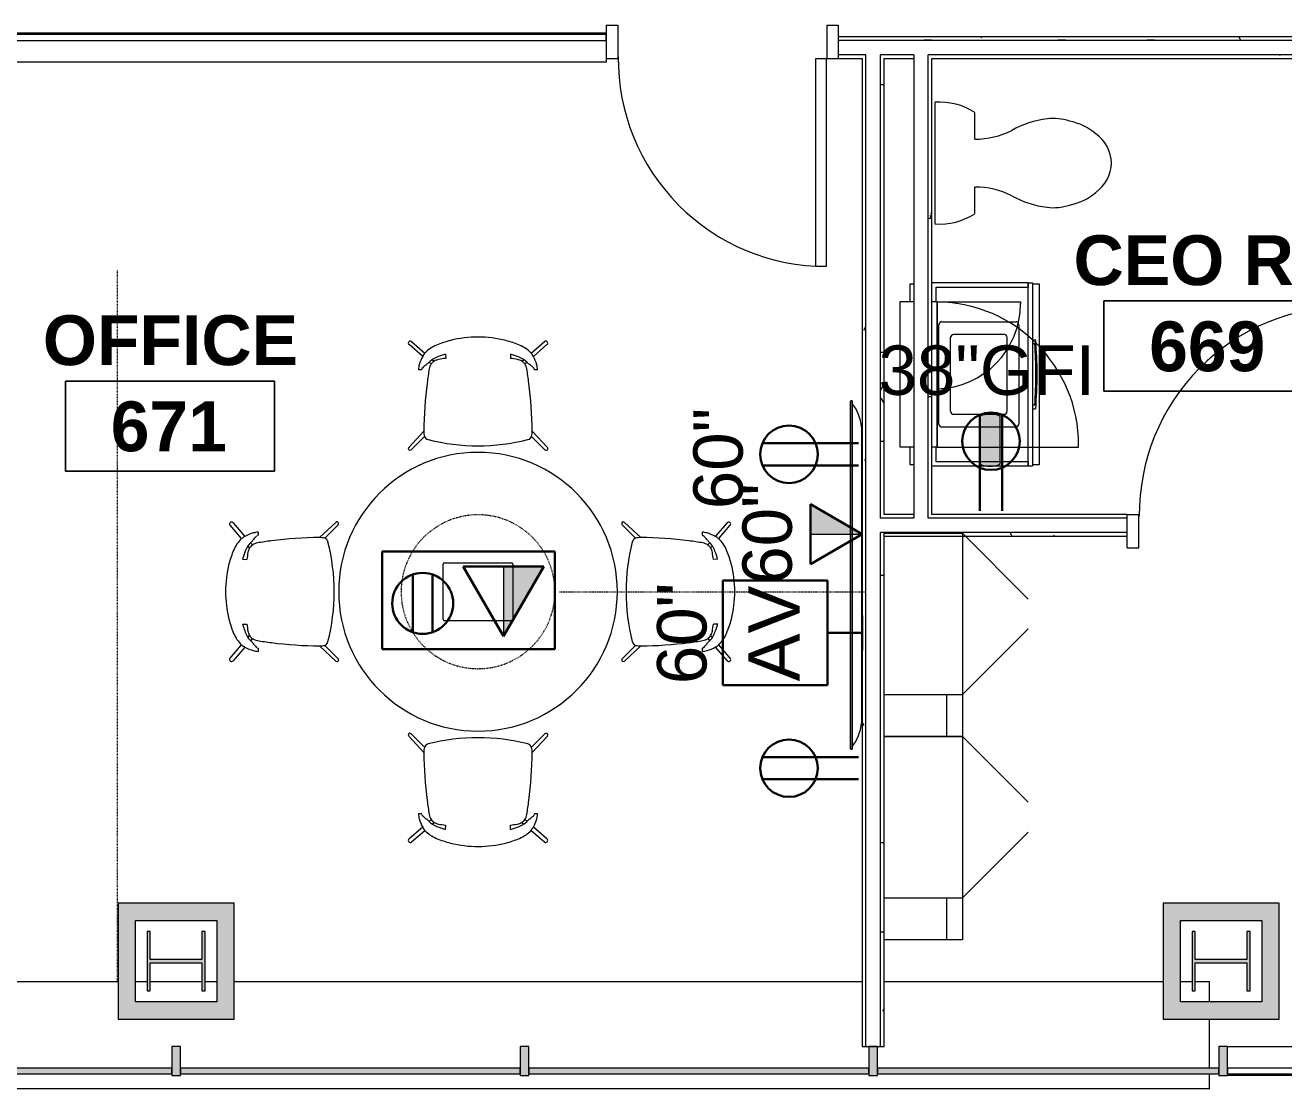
# Model space of a CAD drawing. Header units: inches. Extents: x -1180 to 2011, y -268 to 2143.
# Drawn here: x 997.2 to 1214, y 717.9 to 901.1 of the extents above; entities that cross this region are included whole.
import ezdxf

# ---------------------------------------------------------------- set-up
doc = ezdxf.new("R2010")
doc.units = ezdxf.units.IN
doc.header["$MEASUREMENT"] = 0
for name, pattern in [('Dash 1_16_', [0.125, 0.0625, -0.0625]), ('Dash 1_8_', [0.25, 0.125, -0.125]), ('Steelcase Hidden Line', [0.117188, 0.078125, -0.039062])]:
    doc.linetypes.add(name, pattern=pattern)
for name, color, linetype, lineweight in [('A-ANNO-NOTE', 131, 'Continuous', 13), ('A-AREA-IDEN', 2, 'Continuous', 9), ('A-DETL', 90, 'Continuous', 13), ('A-DOOR', 31, 'Continuous', 13), ('A-DOOR-FRAM', 31, 'Continuous', 20), ('A-GENM', 13, 'Continuous', 9), ('A-GLAZ-CURT', 52, 'Continuous', 9), ('A-GLAZ-CWMG', 51, 'Continuous', 13), ('A-WALL', 113, 'Continuous', 13), ('A-WALL-PATT', 111, 'Continuous', 13), ('I-FURN', 30, 'Continuous', 9), ('I-WALL', 2, 'Continuous', 13), ('P-SANR-FIXT', 6, 'Continuous', 13), ('Q-CASE', 31, 'Continuous', 13), ('Q-SPCQ', 91, 'Continuous', 9), ('S-COLS', 52, 'Continuous', 13)]:
    doc.layers.add(name, color=color, linetype=linetype, lineweight=lineweight)
doc.styles.add('Arial', font='arial.ttf', dxfattribs={"height": 8.851796})
doc.styles.add('Swis721 Lt BT', font='swissl.ttf', dxfattribs={"height": 8.514638})
doc.styles.add('Swis721 Lt BT_B', font='', dxfattribs={"height": 8.583975})
doc.styles.get('Swis721 Lt BT_B').set_extended_font_data('Swis721 Lt BT', bold=True)
pattern_1 = [(0, (0, 0), (30.72, 7.68), [1.267, -21.773, 1.267, -21.773, -122.88]), (0, (0, 0), (30.72, 7.68), [-46.08, 1.267, -44.813, 1.267, -21.773, -53.76]), (0, (0, 0), (30.72, 7.68), [-115.2, 1.267, -14.093, 1.267, -37.133]), (120, (11.52, 3.84), (-22.011075, 22.7643), [1.267, -21.773, 1.267, -21.773, -122.88]), (120, (11.52, 3.84), (-22.011075, 22.7643), [-46.08, 1.267, -44.813, 1.267, -21.773, -53.76]), (120, (11.52, 3.84), (-22.011075, 22.7643), [-115.2, 1.267, -14.093, 1.267, -37.133]), (240, (15.36, 19.2), (-8.708925, -30.4443), [1.267, -21.773, 1.267, -21.773, -122.88]), (240, (15.36, 19.2), (-8.708925, -30.4443), [-46.08, 1.267, -44.813, 1.267, -21.773, -53.76]), (240, (15.36, 19.2), (-8.708925, -30.4443), [-115.2, 1.267, -14.093, 1.267, -37.133])]

# ---------------------------------------------------------------- blocks, each defined once
blk = doc.blocks.new('HP-Bearing Pile-Column - HP10X57-5580024-6TH FLOOR POWER _ SIGNAL')
at = {"layer": 'S-COLS', "lineweight": 9}
blk.add_hatch(color=7, dxfattribs=at).paths.add_polyline_path([(-5.1, 5), (-5.1, 4.435), (-0.2825, 4.435), (-0.2825, -4.435), (-5.1, -4.435), (-5.1, -5), (5.1, -5), (5.1, -4.435), (0.2825, -4.435), (0.2825, 4.435), (5.1, 4.435), (5.1, 5), (-4.9623, 5)], flags=0)
at = {"layer": 'S-COLS', "color": 8, "lineweight": 20}
for p, q in [((5.1, 5), (-5.1, 5)), ((-5.1, 5), (-5.1, 4.435)), ((-5.1, 4.435), (-0.2825, 4.435)), ((-0.2825, 4.435), (-0.2825, -4.435)), ((0.2825, -4.435), (0.2825, 4.435)), ((0.2825, 4.435), (5.1, 4.435)), ((5.1, 4.435), (5.1, 5)), ((-0.2825, -4.435), (-5.1, -4.435)), ((-5.1, -4.435), (-5.1, -5)), ((-5.1, -5), (5.1, -5)), ((5.1, -4.435), (0.2825, -4.435)), ((5.1, -5), (5.1, -4.435))]:
    blk.add_line(p, q, dxfattribs=at)
blk = doc.blocks.new('System Panel - Glazed-5268263-6TH FLOOR POWER _ SIGNAL')
at = {"layer": 'A-GLAZ-CURT'}
blk.add_hatch(color=7, dxfattribs=at).paths.add_polyline_path([(-19.78, 1.75), (-29.4, 1.75), (-29.4, 0.75), (29.4, 0.75), (29.4, 1.75), (12.47, 1.75)], flags=0)
at = {"layer": 'A-GLAZ-CURT', "color": 8, "lineweight": 20}
for p, q in [((29.4, 1.75), (-29.4, 1.75)), ((-29.4, 1.75), (-29.4, 0.75)), ((-29.4, 0.75), (29.4, 0.75)), ((29.4, 0.75), (29.4, 1.75))]:
    blk.add_line(p, q, dxfattribs=at)
blk = doc.blocks.new('System Panel - Glazed-5268281-6TH FLOOR POWER _ SIGNAL')
at = {"layer": 'A-GLAZ-CURT'}
blk.add_hatch(color=7, dxfattribs=at).paths.add_polyline_path([(-29.26, 1.75), (-29.26, 0.75), (29.26, 0.75), (29.26, 1.75)], flags=0)
at = {"layer": 'A-GLAZ-CURT', "color": 8, "lineweight": 20}
for p, q in [((29.26, 1.75), (-29.26, 1.75)), ((-29.26, 1.75), (-29.26, 0.75)), ((-29.26, 0.75), (29.26, 0.75)), ((29.26, 0.75), (29.26, 1.75))]:
    blk.add_line(p, q, dxfattribs=at)
blk = doc.blocks.new('System Panel - Glazed-5268268-6TH FLOOR POWER _ SIGNAL')
at = {"layer": 'A-GLAZ-CURT'}
blk.add_hatch(color=7, dxfattribs=at).paths.add_polyline_path([(-29.25, 1.75), (-29.25, 0.75), (29.25, 0.75), (29.25, 1.75)], flags=0)
at = {"layer": 'A-GLAZ-CURT', "color": 8, "lineweight": 20}
for p, q in [((29.25, 1.75), (-29.25, 1.75)), ((-29.25, 1.75), (-29.25, 0.75)), ((-29.25, 0.75), (29.25, 0.75)), ((29.25, 0.75), (29.25, 1.75))]:
    blk.add_line(p, q, dxfattribs=at)
blk = doc.blocks.new('System Panel - Glazed-5268282-6TH FLOOR POWER _ SIGNAL')
at = {"layer": 'A-GLAZ-CURT'}
blk.add_hatch(color=7, dxfattribs=at).paths.add_polyline_path([(29.28, 1.75), (-29.28, 1.75), (-29.28, 0.75), (29.28, 0.75)], flags=0)
at = {"layer": 'A-GLAZ-CURT', "color": 8, "lineweight": 20}
for p, q in [((29.28, 1.75), (-29.28, 1.75)), ((-29.28, 1.75), (-29.28, 0.75)), ((-29.28, 0.75), (29.28, 0.75)), ((29.28, 0.75), (29.28, 1.75))]:
    blk.add_line(p, q, dxfattribs=at)
blk = doc.blocks.new('Rectangular Mullion - 1_5_ x 2_5_ rectangular-5268262-6TH FLOOR POWER _ SIGNAL')
at = {"layer": 'A-GLAZ-CWMG', "lineweight": 9}
blk.add_hatch(color=7, dxfattribs=at).paths.add_polyline_path([(0.75, -2), (-0.75, -2), (-0.75, 3), (0.75, 3), (0.75, -1.75)], flags=0)
at = {"layer": 'A-GLAZ-CWMG', "color": 8, "lineweight": 20}
for p, q in [((-0.75, 3), (0.75, 3)), ((-0.75, -2), (-0.75, 3)), ((0.75, 3), (0.75, -2)), ((0.75, -2), (-0.75, -2))]:
    blk.add_line(p, q, dxfattribs=at)
blk = doc.blocks.new('Rectangular Mullion - 1_5_ x 2_5_ rectangular-5268283-6TH FLOOR POWER _ SIGNAL')
at = {"layer": 'A-GLAZ-CWMG', "lineweight": 9}
blk.add_hatch(color=7, dxfattribs=at).paths.add_polyline_path([(-1.5, -2), (0, -2), (0, 3), (-1.5, 3), (-1.5, -1.75)], flags=0)
at = {"layer": 'A-GLAZ-CWMG', "color": 8, "lineweight": 20}
for p, q in [((0, 3), (-1.5, 3)), ((-1.5, 3), (-1.5, -2)), ((0, -2), (0, 3)), ((-1.5, -2), (0, -2))]:
    blk.add_line(p, q, dxfattribs=at)
blk = doc.blocks.new('System Panel - Glazed-4988149-6TH FLOOR POWER _ SIGNAL')
at = {"layer": 'A-GLAZ-CURT', "lineweight": 13}
for p, q in [((29.125, -0.75), (-29.125, -0.75)), ((-29.125, -0.75), (-29.125, -1.75)), ((-29.125, -1.75), (29.125, -1.75)), ((29.125, -1.75), (29.125, -0.75))]:
    blk.add_line(p, q, dxfattribs=at)
blk = doc.blocks.new('Rectangular Mullion - 1_5_ x 2_5_ rectangular-4988135-6TH FLOOR POWER _ SIGNAL')
at = {"layer": 'A-GLAZ-CWMG', "lineweight": 9}
for p, q in [((1204.26, 725.26), (1262.51, 725.26)), ((1262.51, 720.26), (1204.26, 720.26))]:
    blk.add_line(p, q, dxfattribs=at)
blk = doc.blocks.new('Single Flush - OTJ_SOLIDFLUSH_ALUM-5015488-6TH FLOOR POWER _ SIGNAL')
at = {"layer": 'A-DOOR', "lineweight": 20}
for p, q in [((16.15625, 37.6875), (16.15625, 1.875)), ((17.90625, 37.6875), (16.15625, 37.6875)), ((17.90625, 1.875), (17.90625, 37.6875)), ((16.15625, 1.875), (17.90625, 1.875))]:
    blk.add_line(p, q, dxfattribs=at)
at = {"layer": 'A-DOOR', "lineweight": 9}
blk.add_arc((17.90625, 1.875), 35.8125, 90, 180.5, dxfattribs=at)
at = {"layer": 'A-DOOR-FRAM'}
for p, q in [((-20, -3.875), (-20, 1.875)), ((-20, 1.875), (-18, 1.875)), ((-18, -3.875), (-18, 1.875)), ((18.000004, -3.875), (18.000004, 1.875)), ((18.000004, 1.875), (20.000004, 1.875)), ((20.000004, -3.875), (20.000004, 1.875)), ((-20, -3.875), (-18, -3.875)), ((18.000004, -3.875), (20.000004, -3.875))]:
    blk.add_line(p, q, dxfattribs=at)
blk = doc.blocks.new('Single Flush - OTJ_SOLIDFLUSH_ALUM-5011040-6TH FLOOR POWER _ SIGNAL')
at = {"layer": 'A-DOOR', "lineweight": 20}
for p, q in [((16.15625, -1.875), (17.90625, -1.875)), ((16.15625, -37.6875), (16.15625, -1.875)), ((17.90625, -1.875), (17.90625, -37.6875)), ((17.90625, -37.6875), (16.15625, -37.6875))]:
    blk.add_line(p, q, dxfattribs=at)
at = {"layer": 'A-DOOR', "lineweight": 9}
blk.add_arc((17.90625, -1.875), 35.8125, 179.5, 270, dxfattribs=at)
at = {"layer": 'A-DOOR-FRAM'}
for p, q in [((-20, 3.875), (-20, -1.875)), ((-20, 3.875), (-18, 3.875)), ((-18, 3.875), (-18, -1.875)), ((18.000004, 3.875), (18.000004, -1.875)), ((18.000004, 3.875), (20.000004, 3.875)), ((20.000004, 3.875), (20.000004, -1.875)), ((-20, -1.875), (-18, -1.875)), ((18.000004, -1.875), (20.000004, -1.875))]:
    blk.add_line(p, q, dxfattribs=at)
blk = doc.blocks.new('P-Toilet-Floor-3D - Floor Mount-5756995-6TH FLOOR POWER _ SIGNAL')
at = {"layer": 'P-SANR-FIXT', "lineweight": 9}
for p, q in [((10.46, -1.47), (-10.46, -1.47)), ((-8.7, -8.31), (-4.13, -8.31)), ((4.13, -8.31), (8.7, -8.31))]:
    blk.add_line(p, q, dxfattribs=at)
for centre, radius, start, end in [((0.69, -2.25), 11.19, 176.0012, 212.8527), ((-0.69, -2.25), 11.19, 327.1473, 3.9988), ((-17.85, -8.46), 13.72, 332.9997, 0.6089), ((17.85, -8.46), 13.72, 179.3911, 207.0003), ((9.41, -22.94), 17.16, 151.2397, 172.7867), ((-9.41, -22.94), 17.16, 7.2133, 28.7603), ((0.88, -21.86), 8.56, 172.7867, 198.8936), ((-0.88, -21.86), 8.56, 341.1064, 7.2133), ((2.68, -22.72), 10.08, 190.9157, 219.9319), ((-2.68, -22.72), 10.08, 320.0681, 349.0843), ((0.18, -25.42), 6.45, 215.8378, 268.4031), ((-0.18, -25.42), 6.45, 271.5969, 324.1622)]:
    blk.add_arc(centre, radius, start, end, dxfattribs=at)
blk = doc.blocks.new('Steelcase Coalesse - Denizen - Storage - Wardrobe - Tower with Display - 35__ W - Left-5302276-6TH FLOOR POWER _ SIGNAL')
at = {"layer": 'I-FURN'}
for p, q in [((0, -13.5), (0, 0)), ((0, 0), (35, 0)), ((35, 0), (35, -13.5)), ((7.25, 0), (7.25, -13.5)), ((7.25, -10.75), (0, -10.75)), ((35, -13.5), (0, -13.5)), ((7.25, -13.5), (18.56, -24.81)), ((35, -13.5), (23.69, -24.81))]:
    blk.add_line(p, q, dxfattribs=at)
blk = doc.blocks.new('Zira Wksta 12 - Type 1-5074255-6TH FLOOR POWER _ SIGNAL')
at = {"layer": 'I-FURN', "linetype": 'Dash 1_8_'}
blk.add_line((-108, -12), (-108, 110.38), dxfattribs=at)
blk = doc.blocks.new('Steelcase Coalesse - Host - Table - Round - 60_ Dia - 1 TAP-5300079-6TH FLOOR POWER _ SIGNAL')
at = {"layer": 'I-FURN'}
for p, q in [((-32.14, 16.93), (-32.14, 26.43)), ((-31.89, 26.68), (-20.39, 26.68)), ((-20.14, 26.43), (-20.14, 16.93)), ((-20.39, 16.68), (-31.89, 16.68))]:
    blk.add_line(p, q, dxfattribs=at)
for centre, radius, start, end in [((-26.14, 21.68), 24, 0, 180), ((-31.89, 26.43), 0.25, 90, 180), ((-20.39, 26.43), 0.25, 0, 90), ((-26.14, 21.68), 24, 180, 0), ((-31.89, 16.93), 0.25, 180, 270), ((-20.39, 16.93), 0.25, 270, 0)]:
    blk.add_arc(centre, radius, start, end, dxfattribs=at)
at = {"layer": 'I-FURN', "linetype": 'Steelcase Hidden Line'}
for start, end in [(0, 180), (180, 360)]:
    blk.add_arc((-26.14, 21.68), 13.25, start, end, dxfattribs=at)
blk = doc.blocks.new('Steelcase Coalesse - Wrapp Side - Seating - Four Leg - Chair-5299867-6TH FLOOR POWER _ SIGNAL')
at = {"layer": 'I-FURN'}
for p, q in [((-9.53, 15.37), (-11.88, 17.42)), ((-11.44, 17.95), (-9.15, 15.96)), ((9.15, 15.96), (11.44, 17.95)), ((11.88, 17.42), (9.53, 15.37)), ((-5.61, 15.78), (-5.57, 15.06)), ((5.61, 15.78), (5.57, 15.06)), ((-9.73, 13.1), (-10.27, 13.1)), ((-9.66, 13.3), (-9.73, 13.1)), ((-8.05, 14.08), (-8.44, 14.42)), ((-7.88, 14.86), (-7.54, 14.57)), ((7.54, 14.57), (7.88, 14.86)), ((8.44, 14.42), (8.05, 14.08)), ((9.73, 13.1), (9.66, 13.3)), ((10.27, 13.1), (9.73, 13.1)), ((-11.94, -0.27), (-9.33, 2.54)), ((9.33, 2.54), (11.94, -0.27)), ((-9.24, 1.62), (-11.53, -0.68)), ((11.53, -0.68), (9.24, 1.62))]:
    blk.add_line(p, q, dxfattribs=at)
for centre, radius, start, end in [((-11.66, 17.68), 0.348, 51.3984, 229), ((0.05, -0.05), 18.81, 104.7363, 112.5595), ((0, -0.92), 19.64, 75.8603, 103.9565), ((-0.05, -0.05), 18.81, 67.4404, 75.0824), ((11.66, 17.68), 0.348, 311, 128.6016), ((-4.03, 12.26), 6.32, 150.4844, 164.4644), ((-7.8, 14.68), 1.86, 136.4079, 158.1796), ((-4.94, 11.96), 5.81, 112.5595, 136.4079), ((-5.4, 11.11), 4.49, 110.4842, 123.4699), ((-0.27, -2.39), 18.93, 107.4061, 110.7258), ((-0.2, -2.58), 19.13, 106.417, 107.4359), ((0.27, -2.39), 18.93, 69.2742, 73.6235), ((5.4, 11.11), 4.49, 56.5301, 69.5158), ((4.94, 11.96), 5.81, 43.5921, 67.4404), ((4.03, 12.26), 6.32, 29.5156, 35.8969), ((4.03, 12.26), 6.32, 15.5356, 29.5156), ((-5.94, 12.78), 4.34, 164.3288, 175.6688), ((-7.5, 11.47), 2.83, 131.9367, 139.5974), ((-5.24, 9.11), 6.1, 126.618, 132.964), ((-10.51, 16.16), 2.71, 307.2391, 320.0505), ((59.89, 1.97), 69.22, 170.6281, 172.6643), ((-5.29, 10.95), 4.69, 123.4699, 132.1521), ((-6.45, 12.92), 1.98, 143.8091, 170.6281), ((-6.45, 12.92), 1.98, 123.4581, 143.8091), ((-6.45, 12.92), 1.98, 99.7176, 123.4581), ((-0.22, -23.51), 38.93, 97.91, 99.7176), ((0.22, -23.51), 38.93, 80.2824, 82.09), ((6.45, 12.92), 1.98, 56.5419, 80.2824), ((6.45, 12.92), 1.98, 36.1909, 56.5419), ((5.29, 10.95), 4.69, 47.8479, 56.5301), ((6.45, 12.92), 1.98, 9.3719, 36.1909), ((6.45, 12.92), 1.98, 9.3719, 36.1909), ((-59.89, 1.97), 69.22, 7.3357, 9.3719), ((10.51, 16.16), 2.71, 219.9495, 232.7609), ((5.24, 9.11), 6.1, 47.036, 53.382), ((7.5, 11.47), 2.83, 40.4026, 48.0633), ((5.94, 12.78), 4.34, 4.3312, 15.6712), ((59.89, 1.97), 69.22, 172.6643, 179.5287), ((-59.89, 1.97), 69.22, 0.4713, 7.3357), ((-4.97, 2.5), 4.36, 179.5287, 191.6837), ((4.97, 2.5), 4.36, 348.3163, 0.4713), ((-8.33, 2.04), 1, 204.8357, 255.2463), ((0, 34.83), 34.83, 255.7325, 284.2529), ((8.33, 2.04), 1, 284.2529, 335.1643), ((-11.74, -0.48), 0.29, 135, 315), ((11.74, -0.48), 0.29, 225, 45)]:
    blk.add_arc(centre, radius, start, end, dxfattribs=at)
blk = doc.blocks.new('Steelcase Coalesse - Wrapp Side - Seating - Four Leg - Chair-5298037-6TH FLOOR POWER _ SIGNAL')
at = {"layer": 'I-FURN'}
for p, q in [((-11.94, 0.27), (-9.33, -2.54)), ((-9.24, -1.62), (-11.53, 0.68)), ((11.53, 0.68), (9.24, -1.62)), ((9.33, -2.54), (11.94, 0.27)), ((-9.73, -13.1), (-10.27, -13.1)), ((-9.66, -13.3), (-9.73, -13.1)), ((-8.05, -14.08), (-8.44, -14.42)), ((-7.88, -14.86), (-7.54, -14.57)), ((-5.61, -15.78), (-5.57, -15.06)), ((5.61, -15.78), (5.57, -15.06)), ((7.54, -14.57), (7.88, -14.86)), ((8.44, -14.42), (8.05, -14.08)), ((9.73, -13.1), (9.66, -13.3)), ((10.27, -13.1), (9.73, -13.1)), ((-9.53, -15.37), (-11.88, -17.42)), ((-11.44, -17.95), (-9.15, -15.96)), ((9.15, -15.96), (11.44, -17.95)), ((11.88, -17.42), (9.53, -15.37))]:
    blk.add_line(p, q, dxfattribs=at)
for centre, radius, start, end in [((-11.74, 0.48), 0.29, 45, 225), ((0, -34.83), 34.83, 75.7471, 104.2675), ((11.74, 0.48), 0.29, 315, 135), ((-4.97, -2.5), 4.36, 168.3163, 180.4713), ((-8.33, -2.04), 1, 104.7537, 155.1643), ((8.33, -2.04), 1, 24.8357, 75.7471), ((4.97, -2.5), 4.36, 359.5287, 11.6837), ((59.89, -1.97), 69.22, 180.4713, 187.3357), ((-59.89, -1.97), 69.22, 352.6643, 359.5287), ((59.89, -1.97), 69.22, 187.3357, 189.3719), ((-59.89, -1.97), 69.22, 350.6281, 352.6643), ((-5.94, -12.78), 4.34, 184.3312, 195.6712), ((-4.03, -12.26), 6.32, 195.5356, 209.5156), ((-7.5, -11.47), 2.83, 220.4026, 228.0633), ((-5.24, -9.11), 6.1, 227.036, 233.382), ((-10.51, -16.16), 2.71, 39.9495, 52.7609), ((-5.29, -10.95), 4.69, 227.8479, 236.5301), ((-6.45, -12.92), 1.98, 189.3719, 216.1909), ((-6.45, -12.92), 1.98, 216.1909, 236.5419), ((-5.4, -11.11), 4.49, 236.5301, 249.5158), ((-6.45, -12.92), 1.98, 236.5419, 260.2824), ((-0.22, 23.51), 38.93, 260.2824, 262.09), ((0.22, 23.51), 38.93, 277.91, 279.7176), ((6.45, -12.92), 1.98, 279.7176, 303.4581), ((5.4, -11.11), 4.49, 290.4842, 303.4699), ((6.45, -12.92), 1.98, 303.4581, 323.8091), ((5.29, -10.95), 4.69, 303.4699, 312.1521), ((6.45, -12.92), 1.98, 323.8091, 350.6281), ((6.45, -12.92), 1.98, 323.8091, 350.6281), ((10.51, -16.16), 2.71, 127.2391, 140.0505), ((5.24, -9.11), 6.1, 306.618, 312.964), ((7.5, -11.47), 2.83, 311.9367, 319.5974), ((4.03, -12.26), 6.32, 330.4844, 344.4644), ((5.94, -12.78), 4.34, 344.3288, 355.6688), ((-7.8, -14.68), 1.86, 201.8204, 223.5921), ((-4.94, -11.96), 5.81, 223.5921, 247.4405), ((0.05, 0.05), 18.81, 247.4405, 255.2637), ((-0.27, 2.39), 18.93, 249.2742, 252.5939), ((-0.2, 2.58), 19.13, 252.5641, 253.583), ((-0.05, 0.05), 18.81, 284.9176, 292.5596), ((0.27, 2.39), 18.93, 286.3765, 290.7258), ((4.94, -11.96), 5.81, 292.5596, 316.4079), ((4.03, -12.26), 6.32, 324.1031, 330.4844), ((-11.66, -17.68), 0.348, 131, 308.6016), ((0, 0.92), 19.64, 256.0435, 284.1397), ((11.66, -17.68), 0.348, 231.3984, 49)]:
    blk.add_arc(centre, radius, start, end, dxfattribs=at)
blk = doc.blocks.new('A-Flat_Screen_TV - OLED 65B6P 65_-4747238-6TH FLOOR POWER _ SIGNAL')
at = {"layer": 'Q-SPCQ'}
for p, q in [((-30, 0.19), (30, 0.19)), ((-30, 0.19), (-30, 0)), ((30, 0), (-30, 0)), ((-29.94, 0), (-29.94, -0.06)), ((-25.5, 1.81), (25.5, 1.81)), ((29.94, -0.06), (29.94, 0)), ((30, 0), (30, 0.19)), ((29.94, -0.06), (-29.94, -0.06))]:
    blk.add_line(p, q, dxfattribs=at)
for centre, start, end in [((-24.9, -5.58), 94.6372, 128.9656), ((24.9, -5.58), 51.0344, 85.3628)]:
    blk.add_arc(centre, 7.41, start, end, dxfattribs=at)
blk = doc.blocks.new('Cabinet-Medicine-Kohler-9989X - 25 Inch-5802162-6TH FLOOR POWER _ SIGNAL')
at = {"layer": 'A-GENM'}
for p, q in [((1147.86, 828.43), (1147.86, 853.51)), ((1147.86, 853.51), (1150.22, 853.51)), ((1153.34, 853.51), (1154.26, 853.51)), ((1154.26, 853.51), (1154.26, 828.43)), ((1154.26, 853.47), (1154.26, 838.47)), ((1154.26, 853.47), (1168.62, 853.47)), ((1154.26, 828.43), (1154.26, 853.47)), ((1168.62, 853.47), (1168.62, 853.17)), ((1150.22, 828.43), (1147.86, 828.43)), ((1154.26, 828.43), (1153.34, 828.43)), ((1154.26, 828.43), (1178.62, 828.43)), ((1178.62, 828.43), (1178.62, 828.77))]:
    blk.add_line(p, q, dxfattribs=at)
for centre, radius, start, end in [((1153.92, 828.77), 24.7, 0, 89.2083), ((1153.92, 853.17), 14.7, 271.3305, 0)]:
    blk.add_arc(centre, radius, start, end, dxfattribs=at)
blk = doc.blocks.new('Sink-Bathroom-Kohler-Ceramic_Impressions-_2779-8_ - Vitreous_China-White_Impressions-8-G81-5808092-6TH FLOOR POWER _ SIGNAL')
at = {"layer": 'P-SANR-FIXT', "lineweight": 9}
for p, q in [((-12.54, 12.31), (-15.51, 12.31)), ((-15.51, 12.31), (-15.51, 11.62)), ((15.51, 12.31), (12.54, 12.31)), ((15.51, 11.62), (15.51, 12.31)), ((-9.07, -6.04), (-9.07, 6.79)), ((-8.56, 7.27), (8.56, 7.27)), ((9.07, 6.81), (9.07, -6)), ((-6.87, 4.73), (-6.87, -3.92)), ((-6.35, 5.26), (6.34, 5.26)), ((6.87, -3.89), (6.87, 4.73)), ((8.55, -6.47), (-8.56, -6.47)), ((-6.34, -4.45), (6.37, -4.45)), ((-15.51, -8.83), (-15.51, -10.07)), ((-15.51, -10.07), (15.51, -10.07)), ((15.51, -10.07), (15.51, -8.83))]:
    blk.add_line(p, q, dxfattribs=at)
for centre, radius, start, end in [((-8.56, 6.75), 0.517, 90, 175.2646), ((8.56, 6.74), 0.524, 7.5631, 90), ((-6.35, 4.73), 0.528, 90, 180), ((6.34, 4.73), 0.533, 360, 90), ((-6.34, -3.92), 0.528, 180, 270), ((6.37, -3.94), 0.509, 270, 5.3883), ((-8.56, -5.94), 0.522, 190.1123, 270), ((8.6, -6), 0.472, 263.4368, 0)]:
    blk.add_arc(centre, radius, start, end, dxfattribs=at)
blk = doc.blocks.new('System Panel - Glazed-5838841-6TH FLOOR POWER _ SIGNAL')
at = {"layer": 'A-GLAZ-CURT', "lineweight": 13}
for p, q in [((93.35, 1.75), (-93.35, 1.75)), ((-93.35, 1.75), (-93.35, 0.75)), ((-93.35, 0.75), (93.35, 0.75)), ((93.35, 0.75), (93.35, 1.75))]:
    blk.add_line(p, q, dxfattribs=at)
blk = doc.blocks.new('Rectangular Mullion - 1_5_ x 2_5_ rectangular-5838840-6TH FLOOR POWER _ SIGNAL')
at = {"layer": 'A-GLAZ-CWMG', "lineweight": 9}
for p, q in [((1097.22, 899.72), (910.51, 899.72)), ((1097.22, 899.72), (1097.22, 899.47)), ((1097.22, 898.47), (1097.22, 894.72)), ((1097.22, 894.72), (910.51, 894.72))]:
    blk.add_line(p, q, dxfattribs=at)
blk = doc.blocks.new('Room Tag - Room Name and Number-3379422-6TH FLOOR POWER _ SIGNAL')
at = {"layer": 'A-AREA-IDEN'}
for p, q in [((-0.1881, -0.1636), (-0.1881, -0.0018)), ((-0.1881, -0.0018), (0.1869, -0.0018)), ((0.1869, -0.0018), (-0.1881, -0.0018)), ((-0.1881, -0.0018), (-0.1881, -0.1636)), ((0.1869, -0.0018), (0.1869, -0.1636)), ((0.1869, -0.1636), (0.1869, -0.0018)), ((0.1869, -0.1636), (-0.1881, -0.1636)), ((-0.1881, -0.1636), (0.1869, -0.1636))]:
    blk.add_line(p, q, dxfattribs=at)

msp = doc.modelspace()

# ---------------------------------------------------------------- hatches: boundary and pattern name
at = {"layer": 'A-ANNO-NOTE', "lineweight": 9}
for points in [[(1161.69, 825.46), (1161.69, 833.83), (1161.6, 833.8)], [(1161.69, 825.46), (1161.6, 833.8), (1161.6, 825.5)], [(1161.77, 825.43), (1161.77, 833.86), (1161.69, 833.83)], [(1161.77, 825.43), (1161.69, 833.83), (1161.69, 825.46)], [(1161.77, 833.86), (1163.79, 834.12), (1162.9, 834.12)], [(1161.77, 833.86), (1164.92, 833.86), (1163.79, 834.12)], [(1162.11, 825.32), (1161.77, 833.86), (1161.77, 825.43)], [(1164.32, 825.25), (1161.77, 833.86), (1162.11, 825.32)], [(1164.32, 825.25), (1164.92, 825.43), (1161.77, 833.86)], [(1164.92, 825.43), (1164.92, 833.86), (1161.77, 833.86)], [(1164.92, 833.86), (1164.32, 834.04), (1163.79, 834.12)], [(1164.92, 825.43), (1165, 825.46), (1164.92, 833.86)], [(1165, 825.46), (1165, 833.83), (1164.92, 833.86)], [(1165, 825.46), (1165.09, 833.8), (1165, 833.83)], [(1165, 825.46), (1165.09, 825.5), (1165.09, 833.8)], [(1163.44, 825.15), (1164.32, 825.25), (1162.11, 825.32)], [(1163.44, 825.15), (1163.79, 825.17), (1164.32, 825.25)], [(1141.34, 813.47), (1132.41, 818.63), (1132.41, 813.47)], [(1079.54, 795.88), (1086.47, 807.88), (1079.54, 807.88)]]:
    msp.add_hatch(color=256, dxfattribs=at).paths.add_polyline_path(points, flags=0)
at = {"layer": 'A-WALL-PATT', "lineweight": 9}
h = msp.add_hatch(dxfattribs=at)
h.set_pattern_fill('FP_1', color=256, style=0, pattern_type=2)
h.set_pattern_definition(pattern_1)
h.paths.add_polyline_path([(905.01, 898.47), (909.01, 898.47), (909.01, 899.1), (901.88, 899.1), (901.88, 898.47), (904.38, 898.47)], flags=0)
h.paths.add_polyline_path([(1229.72, 898.47), (1232.22, 898.47), (1232.21, 899.1), (1219.9, 899.1), (1219.9, 898.47), (1229.09, 898.47)], flags=0)
h.paths.add_polyline_path([(1137.22, 898.47), (1217.4, 898.47), (1217.4, 899.1), (1137.22, 899.1)], flags=0)
h = msp.add_hatch(dxfattribs=at)
h.set_pattern_fill('FP_1', color=256, style=0, pattern_type=2)
h.set_pattern_definition(pattern_1)
h.paths.add_polyline_path([(905.01, 895.35), (909.01, 895.35), (909.01, 895.97), (905.01, 895.97)], flags=0)
h.paths.add_polyline_path([(1144.47, 895.35), (1150.22, 895.35), (1150.22, 895.97), (1144.47, 895.97)], flags=0)
h.paths.add_polyline_path([(1137.22, 895.35), (1141.97, 895.35), (1141.97, 895.97), (1137.22, 895.97)], flags=0)
h.paths.add_polyline_path([(1225.81, 895.35), (1229.09, 895.35), (1229.09, 895.97), (1152.72, 895.97), (1152.72, 895.35), (1217.4, 895.35)], flags=0)
h = msp.add_hatch(dxfattribs=at)
h.set_pattern_fill('FP_1', color=256, style=0, pattern_type=2)
h.set_pattern_definition(pattern_1)
h.paths.add_polyline_path([(1141.97, 725.26), (1141.97, 895.35), (1141.34, 895.35), (1141.34, 725.26)], flags=0)
h = msp.add_hatch(dxfattribs=at)
h.set_pattern_fill('FP_1', color=256, style=0, pattern_type=2)
h.set_pattern_definition(pattern_1)
h.paths.add_polyline_path([(1144.47, 725.26), (1145.09, 725.26), (1145.09, 813.72), (1144.47, 813.72), (1144.47, 736.45)], flags=0)
h.paths.add_polyline_path([(1144.47, 816.22), (1145.09, 816.22), (1145.09, 895.35), (1144.47, 895.35), (1144.47, 822.26)], flags=0)
h = msp.add_hatch(dxfattribs=at)
h.set_pattern_fill('FP_1', color=256, style=0, pattern_type=2)
h.set_pattern_definition(pattern_1)
h.paths.add_polyline_path([(1153.34, 816.85), (1153.34, 895.35), (1152.72, 895.35), (1152.72, 816.85)], flags=0)
h = msp.add_hatch(dxfattribs=at)
h.set_pattern_fill('FP_1', color=256, style=0, pattern_type=2)
h.set_pattern_definition(pattern_1)
h.paths.add_polyline_path([(1232.84, 813.1), (1232.84, 813.72), (1226.97, 813.72), (1226.97, 813.1), (1232.22, 813.1)], flags=0)
h.paths.add_polyline_path([(1160.9, 813.1), (1186.97, 813.1), (1186.97, 813.72), (1145.09, 813.72), (1145.09, 813.6), (1158.59, 813.6), (1158.59, 813.1)], flags=0)
for points in [[(1013.15, 729.92), (1016.15, 729.92), (1016.15, 749.92), (1013.15, 749.92), (1013.15, 736.45)], [(1030.15, 746.92), (1033.15, 746.92), (1033.15, 749.92), (1016.15, 749.92), (1016.15, 746.92)], [(1193.15, 729.92), (1196.15, 729.92), (1196.15, 749.92), (1193.15, 749.92), (1193.15, 736.45)], [(1210.15, 746.92), (1213.15, 746.92), (1213.15, 749.92), (1196.15, 749.92), (1196.15, 746.92)], [(1031.07, 729.92), (1033.15, 729.92), (1033.15, 746.92), (1030.15, 746.92), (1030.15, 729.92)], [(1210.15, 729.92), (1213.15, 729.92), (1213.15, 746.92), (1210.15, 746.92), (1210.15, 732.92)], [(1016.15, 729.92), (1030.15, 729.92), (1030.15, 732.92), (1016.15, 732.92)], [(1196.15, 729.92), (1210.15, 729.92), (1210.15, 732.92), (1196.15, 732.92)]]:
    msp.add_hatch(color=7, dxfattribs=at).paths.add_polyline_path(points, flags=0)

# ---------------------------------------------------------------- linework, layer by layer
at = {"layer": 'A-ANNO-NOTE', "lineweight": 30}
for p, q in [((1161.6, 817.5), (1161.6, 834.03)), ((1165.44, 817.5), (1165.44, 834.03)), ((1140.69, 829.13), (1124.16, 829.13)), ((1140.69, 825.3), (1124.16, 825.3)), ((1141.34, 813.47), (1132.41, 818.63)), ((1132.41, 808.31), (1132.41, 818.63)), ((1141.34, 813.47), (1132.41, 808.31)), ((1058.66, 810.49), (1088.38, 810.49)), ((1058.66, 793.68), (1058.66, 810.49)), ((1088.38, 810.49), (1088.38, 793.68)), ((1063.95, 796.57), (1063.95, 806.51)), ((1067.32, 796.57), (1067.32, 806.51)), ((1072.61, 807.88), (1086.47, 807.88)), ((1079.54, 795.88), (1072.61, 807.88)), ((1086.47, 807.88), (1079.54, 795.88)), ((1135.34, 805.47), (1117.34, 805.47)), ((1117.34, 805.47), (1117.34, 787.47)), ((1135.34, 787.47), (1135.34, 805.47)), ((1141.34, 799.47), (1141.34, 793.47)), ((1141.34, 796.47), (1135.34, 796.47)), ((1088.38, 793.68), (1058.66, 793.68)), ((1117.34, 787.47), (1135.34, 787.47)), ((1140.69, 775.08), (1124.16, 775.08)), ((1140.69, 771.25), (1124.16, 771.25))]:
    msp.add_line(p, q, dxfattribs=at)
at = {"layer": 'A-ANNO-NOTE', "lineweight": 9}
for p, q in [((1161.6, 833.8), (1161.6, 825.5)), ((1165.09, 825.5), (1165.09, 833.8)), ((1141.34, 813.47), (1132.41, 818.63)), ((1132.41, 818.63), (1132.41, 813.47)), ((1132.41, 813.47), (1141.34, 813.47)), ((1079.54, 807.88), (1079.54, 795.88)), ((1079.54, 795.88), (1086.47, 807.88)), ((1086.47, 807.88), (1079.54, 807.88))]:
    msp.add_line(p, q, dxfattribs=at)
at = {"layer": 'A-ANNO-NOTE', "lineweight": 30}
for centre, radius in [((1163.52, 829.46), 4.95), ((1128.72, 827.21), 4.95), ((1065.63, 801.54), 5.25), ((1128.72, 773.16), 4.95)]:
    msp.add_circle(centre, radius, dxfattribs=at)
at = {"layer": 'A-ANNO-NOTE', "lineweight": 9}
for start, end in [(67.2244, 112.7756), (247.2244, 292.7756)]:
    msp.add_arc((1163.35, 829.65), 4.5, start, end, dxfattribs=at)
at = {"layer": 'A-DETL', "linetype": 'Dash 1_16_'}
msp.add_line((1089.22, 803.54), (1141.97, 803.54), dxfattribs=at)
at = {"layer": 'A-WALL'}
for p, q in [((1217.4, 898.47), (1137.22, 898.47)), ((1141.97, 895.97), (1137.22, 895.97)), ((1141.97, 725.26), (1141.97, 895.97)), ((1150.22, 895.97), (1144.47, 895.97)), ((1144.47, 816.22), (1144.47, 895.97)), ((1150.22, 895.97), (1150.22, 895.35)), ((1229.72, 895.97), (1152.72, 895.97)), ((1152.72, 816.22), (1152.72, 895.97)), ((1150.22, 816.22), (1144.47, 816.22)), ((1150.22, 816.85), (1150.22, 816.22)), ((1186.97, 816.22), (1152.72, 816.22)), ((1144.47, 725.26), (1144.47, 813.72)), ((1186.97, 813.72), (1144.47, 813.72))]:
    msp.add_line(p, q, dxfattribs=at)
at = {"layer": 'A-WALL', "lineweight": 9}
for p, q in [((905.01, 736.45), (1013.15, 736.45)), ((1016.15, 736.45), (1018.15, 736.45)), ((1018.71, 736.45), (1027.58, 736.45)), ((1028.15, 736.45), (1030.15, 736.45)), ((1033.15, 736.45), (1141.34, 736.45)), ((1145.09, 736.45), (1193.15, 736.45)), ((1196.15, 736.45), (1198.15, 736.45)), ((1198.71, 736.45), (1201.15, 736.45)), ((1201.15, 732.92), (1201.15, 736.45)), ((1201.15, 721.51), (1201.15, 729.92)), ((1201.15, 717.95), (1201.15, 720.51)), ((1201.15, 717.95), (-955.72, 717.95))]:
    msp.add_line(p, q, dxfattribs=at)
at = {"layer": 'I-WALL'}
for p, q in [((1216.77, 899.1), (1137.22, 899.1)), ((1137.22, 899.1), (1137.22, 895.35)), ((1137.22, 895.35), (1141.34, 895.35)), ((1141.34, 895.35), (1141.34, 725.26)), ((1145.09, 895.35), (1150.22, 895.35)), ((1145.09, 816.85), (1145.09, 895.35)), ((1150.22, 895.35), (1150.22, 816.85)), ((1153.34, 895.35), (1229.09, 895.35)), ((1153.34, 816.85), (1153.34, 895.35)), ((1150.22, 816.85), (1145.09, 816.85)), ((1186.97, 816.85), (1153.34, 816.85)), ((1186.97, 813.1), (1186.97, 816.85)), ((1145.09, 725.26), (1145.09, 813.1)), ((1145.09, 813.1), (1186.97, 813.1)), ((1141.34, 725.26), (1145.09, 725.26))]:
    msp.add_line(p, q, dxfattribs=at)
at = {"layer": 'I-WALL', "color": 8, "lineweight": 20}
for p, q in [((1013.15, 749.92), (1013.15, 729.92)), ((1033.15, 749.92), (1013.15, 749.92)), ((1033.15, 729.92), (1033.15, 749.92)), ((1193.15, 749.92), (1193.15, 729.92)), ((1213.15, 749.92), (1193.15, 749.92)), ((1213.15, 729.92), (1213.15, 749.92)), ((1016.15, 732.92), (1016.15, 746.92)), ((1016.15, 746.92), (1030.15, 746.92)), ((1030.15, 746.92), (1030.15, 732.92)), ((1196.15, 732.92), (1196.15, 746.92)), ((1196.15, 746.92), (1210.15, 746.92)), ((1210.15, 746.92), (1210.15, 732.92)), ((1030.15, 732.92), (1016.15, 732.92)), ((1210.15, 732.92), (1196.15, 732.92)), ((1013.15, 729.92), (1033.15, 729.92)), ((1193.15, 729.92), (1213.15, 729.92))]:
    msp.add_line(p, q, dxfattribs=at)
at = {"layer": 'Q-CASE', "lineweight": 9}
for p, q in [((1169.95, 856.72), (1153.34, 856.72)), ((1169.95, 856.72), (1169.95, 856.01)), ((1169.95, 825.22), (1169.95, 856.72)), ((1169.95, 856.72), (1170.66, 856.72)), ((1170.66, 856.72), (1170.66, 825.22)), ((1154.05, 853.51), (1154.05, 856.01)), ((1154.05, 856.01), (1169.95, 856.01)), ((1171.22, 846.87), (1170.66, 846.87)), ((1170.66, 846.28), (1171.06, 846.28)), ((1171.06, 835.65), (1170.66, 835.65)), ((1170.66, 835.06), (1171.21, 835.06)), ((1154.05, 825.93), (1154.05, 828.43)), ((1153.34, 825.22), (1169.95, 825.22)), ((1169.95, 825.93), (1154.05, 825.93)), ((1169.95, 825.93), (1169.95, 825.22)), ((1169.95, 825.22), (1170.66, 825.22))]:
    msp.add_line(p, q, dxfattribs=at)
for centre, radius, start, end in [((1099.4, 840.97), 71.85, 355.7578, 4.2422), ((1098.49, 841), 72.97, 355.3303, 4.6145)]:
    msp.add_arc(centre, radius, start, end, dxfattribs=at)

# ---------------------------------------------------------------- block references
at = {"layer": 'A-AREA-IDEN', "xscale": 95.99999999999994, "yscale": 95.99999999999994, "zscale": 95.99999999999994}
for p in [(1201.04, 853.78), (1022.17, 840)]:
    msp.add_blockref('Room Tag - Room Name and Number-3379422-6TH FLOOR POWER _ SIGNAL', p, dxfattribs=at)
at = {"layer": 'A-DOOR'}
for name, p in [('Single Flush - OTJ_SOLIDFLUSH_ALUM-5011040-6TH FLOOR POWER _ SIGNAL', (1117.22, 897.22)), ('Single Flush - OTJ_SOLIDFLUSH_ALUM-5015488-6TH FLOOR POWER _ SIGNAL', (1206.97, 814.97))]:
    msp.add_blockref(name, p, dxfattribs=at)
at = {"layer": 'A-GENM'}
msp.add_blockref('Cabinet-Medicine-Kohler-9989X - 25 Inch-5802162-6TH FLOOR POWER _ SIGNAL', (0, 0), dxfattribs=at)
at = {"layer": 'A-GLAZ-CURT'}
for name, p in [('System Panel - Glazed-5838841-6TH FLOOR POWER _ SIGNAL', (1003.86, 897.72)), ('System Panel - Glazed-4988149-6TH FLOOR POWER _ SIGNAL', (1233.39, 722.26))]:
    msp.add_blockref(name, p, dxfattribs=at)
at = {"layer": 'A-GLAZ-CURT', "rotation": 180}
for name, p in [('System Panel - Glazed-5268281-6TH FLOOR POWER _ SIGNAL', (993.14, 722.26)), ('System Panel - Glazed-5268268-6TH FLOOR POWER _ SIGNAL', (1053.15, 722.26)), ('System Panel - Glazed-5268282-6TH FLOOR POWER _ SIGNAL', (1113.18, 722.26)), ('System Panel - Glazed-5268263-6TH FLOOR POWER _ SIGNAL', (1173.36, 722.26))]:
    msp.add_blockref(name, p, dxfattribs=at)
at = {"layer": 'A-GLAZ-CWMG', "lineweight": 9}
for name, p in [('Rectangular Mullion - 1_5_ x 2_5_ rectangular-5838840-6TH FLOOR POWER _ SIGNAL', (0, 0)), ('Rectangular Mullion - 1_5_ x 2_5_ rectangular-5268283-6TH FLOOR POWER _ SIGNAL', (1204.26, 722.26)), ('Rectangular Mullion - 1_5_ x 2_5_ rectangular-4988135-6TH FLOOR POWER _ SIGNAL', (0, 0))]:
    msp.add_blockref(name, p, dxfattribs=at)
at = {"layer": 'A-GLAZ-CWMG', "lineweight": 9, "extrusion": (0, 0, -1)}
for p in [(-1023.15, 722.26), (-1083.15, 722.26), (-1143.22, 722.26)]:
    msp.add_blockref('Rectangular Mullion - 1_5_ x 2_5_ rectangular-5268262-6TH FLOOR POWER _ SIGNAL', p, dxfattribs=at)
at = {"layer": 'I-FURN'}
for name, p, rotation in [('Zira Wksta 12 - Type 1-5074255-6TH FLOOR POWER _ SIGNAL', (905.01, 846.83), 180), ('Steelcase Coalesse - Wrapp Side - Seating - Four Leg - Chair-5299867-6TH FLOOR POWER _ SIGNAL', (1050.39, 803.54), 89.99999999999972), ('Steelcase Coalesse - Wrapp Side - Seating - Four Leg - Chair-5298037-6TH FLOOR POWER _ SIGNAL', (1100.66, 803.54), 89.99999999999972), ('Steelcase Coalesse - Denizen - Storage - Wardrobe - Tower with Display - 35__ W - Left-5302276-6TH FLOOR POWER _ SIGNAL', (1145.09, 778.6), 90.0000000000001), ('Steelcase Coalesse - Denizen - Storage - Wardrobe - Tower with Display - 35__ W - Left-5302276-6TH FLOOR POWER _ SIGNAL', (1145.09, 743.6), 90.0000000000001)]:
    msp.add_blockref(name, p, dxfattribs=dict(at, rotation=rotation))
for name, p in [('Steelcase Coalesse - Wrapp Side - Seating - Four Leg - Chair-5299867-6TH FLOOR POWER _ SIGNAL', (1075.16, 828.67)), ('Steelcase Coalesse - Host - Table - Round - 60_ Dia - 1 TAP-5300079-6TH FLOOR POWER _ SIGNAL', (1101.3, 781.86)), ('Steelcase Coalesse - Wrapp Side - Seating - Four Leg - Chair-5298037-6TH FLOOR POWER _ SIGNAL', (1075.16, 778.4))]:
    msp.add_blockref(name, p, dxfattribs=at)
at = {"layer": 'P-SANR-FIXT', "lineweight": 9}
for name, p, rotation in [('P-Toilet-Floor-3D - Floor Mount-5756995-6TH FLOOR POWER _ SIGNAL', (1152.4, 877.35), 89.9999999999999), ('Sink-Bathroom-Kohler-Ceramic_Impressions-_2779-8_ - Vitreous_China-White_Impressions-8-G81-5808092-6TH FLOOR POWER _ SIGNAL', (1161.83, 840.97), 89.99999999999991)]:
    msp.add_blockref(name, p, dxfattribs=dict(at, rotation=rotation))
at = {"layer": 'Q-SPCQ', "rotation": 269.9999999999997}
msp.add_blockref('A-Flat_Screen_TV - OLED 65B6P 65_-4747238-6TH FLOOR POWER _ SIGNAL', (1139.4, 806.42), dxfattribs=at)
at = {"layer": 'S-COLS', "lineweight": 9, "rotation": 89.99999999999991}
for p in [(1023.15, 739.92), (1203.15, 739.92)]:
    msp.add_blockref('HP-Bearing Pile-Column - HP10X57-5580024-6TH FLOOR POWER _ SIGNAL', p, dxfattribs=at)

# ---------------------------------------------------------------- texts
at = {"layer": 'A-ANNO-NOTE', "lineweight": 9, "insert": (1162.78, 845.95), "char_height": 8.515, "width": 41.04, "attachment_point": 2, "line_spacing_factor": 1.00667, "style": 'Swis721 Lt BT'}
msp.add_mtext('38"GFI', dxfattribs=at)
at = {"layer": 'A-ANNO-NOTE', "lineweight": 9, "attachment_point": 2, "rotation": 90}
for s, insert, char_height, width, line_spacing_factor, style in [('60"', (1112.24, 826.48), 8.515, 18.9, 1.00667, 'Swis721 Lt BT'), ('60"', (1120.7, 813.47), 8.515, 18.9, 1.00667, 'Swis721 Lt BT'), ('60"', (1106, 796.35), 8.515, 18.9, 1.00667, 'Swis721 Lt BT'), ('AV', (1121.71, 796.35), 8.852, 19.656, 0.938532, 'Arial')]:
    msp.add_mtext(s, dxfattribs=dict(at, insert=insert, char_height=char_height, width=width, line_spacing_factor=line_spacing_factor, style=style))
at = {"layer": 'A-AREA-IDEN', "char_height": 8.584, "attachment_point": 2, "line_spacing_factor": 0.998538, "style": 'Swis721 Lt BT_B'}
for s, insert, width in [('CEO RR', (1201.05, 864.92), 52.164), ('OFFICE', (1022.18, 851.14), 49.572), ('669', (1200.77, 850.09), 23.004), ('671', (1021.9, 836.31), 23.004)]:
    msp.add_mtext(s, dxfattribs=dict(at, insert=insert, width=width))

doc.saveas('drawing.dxf')
